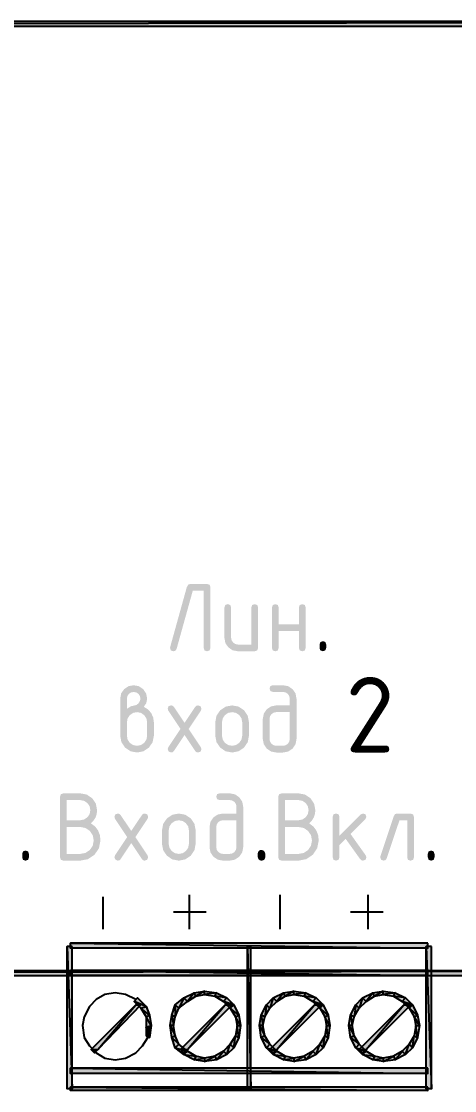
# Model space of a CAD drawing. Header units: millimetres. Extents: x 0 to 420, y 0 to 297.
# Drawn here: x 307.61 to 318.28, y 128.65 to 155.02 of the extents above; entities that cross this region are included whole.
import ezdxf

# ---------------------------------------------------------------- set-up
doc = ezdxf.new("R2010")
doc.units = ezdxf.units.MM
doc.layers.get('0').update_dxf_attribs({"linetype": 'CONTINUOUS'})
doc.styles.get("Standard").update_dxf_attribs({"font": 'STANDARD'})

msp = doc.modelspace()

# ---------------------------------------------------------------- hatches: boundary and pattern name
at = {"true_color": 0x000007}
h = msp.add_hatch(color=0, dxfattribs=at)
h.paths.add_polyline_path([(261.874, 155.024667), (262.001, 154.897667), (335.110667, 155.024667)], flags=0)
h.paths.add_polyline_path([(262.001, 154.897667), (335.110667, 155.024667), (334.983667, 154.897667)], flags=0)
h.paths.add_polyline_path([(335.110667, 155.024667), (334.983667, 154.897667), (335.110667, 131.487333)], flags=0)
h.paths.add_polyline_path([(334.983667, 154.897667), (335.110667, 131.487333), (334.983667, 131.614333)], flags=0)
h.paths.add_polyline_path([(335.110667, 131.487333), (334.983667, 131.614333), (261.874, 131.487333)], flags=0)
h.paths.add_polyline_path([(334.983667, 131.614333), (261.874, 131.487333), (262.001, 131.614333)], flags=0)
h.paths.add_polyline_path([(261.874, 131.487333), (262.001, 131.614333), (261.874, 155.024667)], flags=0)
h.paths.add_polyline_path([(262.001, 131.614333), (261.874, 155.024667), (262.001, 154.897667)], flags=0)
for points in [[(311.769124, 141.148042), (312.186394, 141.148042), (312.248681, 141.127371), (312.269627, 141.06536), (312.269627, 139.571566), (312.248681, 139.509072), (312.186394, 139.488333), (312.124382, 139.509072), (312.103711, 139.571566), (312.103711, 140.982126), (311.834718, 140.982126), (311.435639, 139.54621), (311.407802, 139.502802), (311.356815, 139.488333), (311.294321, 139.509072), (311.273581, 139.571566), (311.280196, 139.601332), (311.68589, 141.06536), (311.717792, 141.127371)], [(313.443666, 140.567061), (313.443666, 139.571566), (313.42272, 139.509072), (313.360433, 139.488333), (312.945367, 139.488333), (312.816452, 139.512311), (312.709447, 139.584244), (312.637514, 139.691249), (312.613536, 139.820164), (312.613536, 140.567061), (312.634275, 140.629348), (312.696769, 140.650295), (312.758781, 140.629348), (312.779452, 140.567061), (312.779452, 139.820164), (312.791578, 139.756981), (312.82851, 139.703307), (312.882184, 139.666375), (312.945367, 139.654249), (313.27775, 139.654249), (313.27775, 140.567061), (313.298421, 140.629348), (313.360433, 140.650295), (313.42272, 140.629348)], [(313.950614, 139.98608), (313.950614, 139.571566), (313.929943, 139.509072), (313.867931, 139.488333), (313.805437, 139.509072), (313.784698, 139.571566), (313.784698, 140.567061), (313.805437, 140.629348), (313.867931, 140.650295), (313.929943, 140.629348), (313.950614, 140.567061), (313.950614, 140.152547), (314.448912, 140.152547), (314.448912, 140.567061), (314.469583, 140.629348), (314.531594, 140.650295), (314.593882, 140.629348), (314.614828, 140.567061), (314.614828, 139.571566), (314.593882, 139.509072), (314.531594, 139.488333), (314.469583, 139.509072), (314.448912, 139.571566), (314.448912, 139.98608)], [(314.95586, 139.654249), (314.976599, 139.716536), (315.039093, 139.737482), (315.101105, 139.716536), (315.121775, 139.654249), (315.121775, 139.571566), (315.101105, 139.509072), (315.039093, 139.488333), (314.976599, 139.509072), (314.95586, 139.571566)], [(311.732463, 137.571647), (312.033426, 137.120202), (312.047207, 137.0739), (312.02626, 137.011406), (311.963973, 136.990666), (311.923941, 136.999761), (311.895071, 137.027046), (311.632142, 137.421716), (311.369212, 137.027046), (311.339929, 136.999761), (311.30031, 136.990666), (311.24133, 137.01492), (311.217076, 137.0739), (311.230857, 137.120202), (311.531269, 137.571647), (311.230857, 138.023092), (311.217076, 138.069394), (311.237816, 138.131682), (311.30031, 138.152628), (311.339929, 138.143533), (311.369212, 138.116248), (311.632142, 137.72268), (311.895071, 138.116248), (311.923941, 138.143533), (311.963973, 138.152628), (312.02626, 138.132095), (312.047207, 138.071048), (312.033426, 138.023092)], [(310.419589, 134.904647), (310.720552, 134.453202), (310.734333, 134.4069), (310.713387, 134.344406), (310.651099, 134.323666), (310.611067, 134.332761), (310.582197, 134.360046), (310.319268, 134.754716), (310.056338, 134.360046), (310.027055, 134.332761), (309.987436, 134.323666), (309.928456, 134.34792), (309.904203, 134.4069), (309.917983, 134.453202), (310.218395, 134.904647), (309.917983, 135.356092), (309.904203, 135.402394), (309.924942, 135.464682), (309.987436, 135.485628), (310.027055, 135.476533), (310.056338, 135.449248), (310.319268, 135.05568), (310.582197, 135.449248), (310.611067, 135.476533), (310.651099, 135.485628), (310.713387, 135.465095), (310.734333, 135.404048), (310.720552, 135.356092)], [(315.446453, 134.939925), (315.968453, 135.461926), (316.027434, 135.485628), (316.089721, 135.464682), (316.110667, 135.402394), (316.085311, 135.344517), (315.720958, 134.980164), (316.094131, 134.454304), (316.110667, 134.405246), (316.089721, 134.343992), (316.027434, 134.323666), (315.988022, 134.332417), (315.958532, 134.358944), (315.601344, 134.86055), (315.446453, 134.70621), (315.446453, 134.4069), (315.425782, 134.344406), (315.36377, 134.323666), (315.301276, 134.344406), (315.280537, 134.4069), (315.280537, 135.402394), (315.301276, 135.464682), (315.36377, 135.485628), (315.425782, 135.464682), (315.446453, 135.402394)], [(316.866764, 135.485628), (317.198595, 135.485628), (317.260883, 135.464682), (317.281829, 135.402394), (317.281829, 134.4069), (317.260883, 134.344406), (317.198595, 134.323666), (317.136584, 134.344406), (317.115913, 134.4069), (317.115913, 135.319712), (316.925744, 135.319712), (316.612654, 134.380441), (316.583715, 134.337791), (316.534932, 134.323666), (316.472438, 134.34475), (316.451699, 134.408002), (316.455557, 134.432807), (316.78353, 135.417828), (316.815432, 135.468678)], [(307.632194, 134.489582), (307.652933, 134.551869), (307.715428, 134.572815), (307.777439, 134.551869), (307.79811, 134.489582), (307.79811, 134.4069), (307.777439, 134.344406), (307.715428, 134.323666), (307.652933, 134.344406), (307.632194, 134.4069)], [(317.622861, 134.489582), (317.6436, 134.551869), (317.706094, 134.572815), (317.768106, 134.551869), (317.788776, 134.489582), (317.788776, 134.4069), (317.768106, 134.344406), (317.706094, 134.323666), (317.6436, 134.344406), (317.622861, 134.4069)], [(310.430333, 130.767667), (310.557333, 130.767667), (309.499, 129.667)], [(310.515, 130.81), (310.557333, 130.767667), (310.430333, 130.767667)], [(312.631667, 130.767667), (312.801, 130.767667), (311.700333, 129.667)], [(312.716333, 130.81), (312.801, 130.767667), (312.631667, 130.767667)], [(314.833, 130.767667), (315.002333, 130.767667), (313.901667, 129.667)], [(314.917667, 130.81), (315.002333, 130.767667), (314.833, 130.767667)], [(317.034333, 130.767667), (317.203667, 130.767667), (316.103, 129.667)], [(317.119, 130.81), (317.203667, 130.767667), (317.034333, 130.767667)]]:
    msp.add_hatch(color=0, dxfattribs=at).paths.add_polyline_path(points, flags=0)
h = msp.add_hatch(color=0, dxfattribs=at)
h.paths.add_polyline_path([(310.21183, 138.069394), (310.313185, 138.131682), (310.405858, 138.152628), (310.455192, 138.167097), (310.501218, 138.210506), (310.533464, 138.264318), (310.544213, 138.318544), (310.532224, 138.383105), (310.496257, 138.436504), (310.442583, 138.472471), (310.377746, 138.48446), (310.313667, 138.472195), (310.260337, 138.435953), (310.223888, 138.382209), (310.21183, 138.318544)], flags=0)
h.paths.add_polyline_path([(310.626895, 138.118453), (310.729422, 138.056441), (310.808797, 137.966317), (310.859164, 137.856901), (310.876045, 137.737563), (310.876045, 137.405731), (310.845521, 137.245328), (310.754226, 137.111382), (310.620212, 137.020845), (310.46098, 136.990666), (310.300576, 137.020914), (310.166631, 137.111933), (310.076094, 137.24581), (310.045915, 137.405731), (310.045915, 138.318544), (310.069961, 138.446977), (310.142377, 138.553913), (310.24952, 138.626122), (310.377746, 138.650375), (310.506662, 138.626053), (310.613666, 138.553361), (310.685875, 138.446288), (310.710129, 138.318544), (310.689183, 138.205682)], flags=0)
h.paths.add_polyline_path([(310.710129, 137.405731), (310.710129, 137.737563), (310.691939, 137.832923), (310.637369, 137.9134), (310.557029, 137.968246), (310.46098, 137.986712), (310.364655, 137.968246), (310.28404, 137.9134), (310.229745, 137.832923), (310.21183, 137.737563), (310.21183, 137.405731), (310.229745, 137.308993), (310.28404, 137.228791), (310.364655, 137.174496), (310.46098, 137.156582), (310.557029, 137.174772), (310.637369, 137.229342), (310.691939, 137.309889)], flags=0)
h = msp.add_hatch(color=0, dxfattribs=at)
h.paths.add_polyline_path([(314.38953, 138.318544), (314.38953, 137.322498), (314.365208, 137.193582), (314.292517, 137.086578), (314.18503, 137.014644), (314.057699, 136.990666), (313.891232, 136.990666), (313.762316, 137.014713), (313.655312, 137.087129), (313.583378, 137.194271), (313.5594, 137.322498), (313.5594, 137.820796), (313.583447, 137.949229), (313.655863, 138.056165), (313.763005, 138.128374), (313.891232, 138.152628), (314.223615, 138.152628), (314.223615, 138.318544), (314.211626, 138.383105), (314.175659, 138.436504), (314.122053, 138.472471), (314.057699, 138.48446), (313.80855, 138.48446), (313.746056, 138.505199), (313.725316, 138.567693), (313.746056, 138.629705), (313.80855, 138.650375), (314.057699, 138.650375), (314.186132, 138.626053), (314.293068, 138.553361), (314.365277, 138.446288)], flags=0)
h.paths.add_polyline_path([(314.223615, 137.322498), (314.223615, 137.986712), (313.891232, 137.986712), (313.827153, 137.974448), (313.773823, 137.938205), (313.737374, 137.884462), (313.725316, 137.820796), (313.725316, 137.322498), (313.737443, 137.259315), (313.774374, 137.20564), (313.828049, 137.168709), (313.891232, 137.156582), (314.057699, 137.156582), (314.121364, 137.16864), (314.175108, 137.205089), (314.21135, 137.258419)], flags=0)
h = msp.add_hatch(color=0, dxfattribs=at)
h.paths.add_polyline_path([(312.388238, 137.405731), (312.388238, 137.737563), (312.418486, 137.897071), (312.509506, 138.031361), (312.643382, 138.122173), (312.803303, 138.152628), (312.964189, 138.122518), (313.098204, 138.032463), (313.188258, 137.898449), (313.218369, 137.737563), (313.218369, 137.405731), (313.187845, 137.24581), (313.09655, 137.111933), (312.962536, 137.020914), (312.803303, 136.990666), (312.643382, 137.020914), (312.509506, 137.111933), (312.418486, 137.24581)], flags=0)
h.paths.add_polyline_path([(313.052453, 137.405731), (313.052453, 137.737563), (313.033987, 137.832923), (312.979141, 137.9134), (312.898664, 137.968246), (312.803303, 137.986712), (312.707461, 137.968246), (312.626915, 137.9134), (312.572344, 137.832923), (312.554154, 137.737563), (312.554154, 137.405731), (312.572069, 137.308993), (312.626363, 137.228791), (312.706979, 137.174496), (312.803303, 137.156582), (312.898664, 137.174772), (312.979141, 137.229342), (313.033987, 137.309889)], flags=0)
h = msp.add_hatch(color=0, dxfattribs=at)
h.paths.add_polyline_path([(309.323823, 135.245298), (309.427279, 135.166044), (309.501176, 135.068909), (309.545514, 134.953998), (309.560294, 134.821414), (309.523638, 134.630004), (309.414222, 134.469187), (309.253474, 134.360046), (309.062547, 134.323666), (308.647481, 134.323666), (308.584987, 134.344406), (308.564248, 134.4069), (308.564248, 135.900693), (308.584987, 135.962705), (308.647481, 135.983375), (309.062547, 135.983375), (309.223364, 135.953265), (309.356895, 135.86321), (309.44695, 135.72961), (309.47706, 135.56831), (309.467457, 135.473656), (309.438682, 135.388201), (309.390787, 135.312047)], flags=0)
h.paths.add_polyline_path([(308.730164, 135.81746), (308.730164, 135.319712), (309.062547, 135.319712), (309.157907, 135.337902), (309.238384, 135.392473), (309.292954, 135.472743), (309.311145, 135.56831), (309.292954, 135.664153), (309.238384, 135.744699), (309.157907, 135.799269), (309.062547, 135.81746)], flags=0)
h.paths.add_polyline_path([(308.730164, 135.153796), (308.730164, 134.489582), (309.062547, 134.489582), (309.19098, 134.51356), (309.297915, 134.585493), (309.370125, 134.692498), (309.394378, 134.821414), (309.370125, 134.950329), (309.297915, 135.057334), (309.19098, 135.129543), (309.062547, 135.153796)], flags=0)
h = msp.add_hatch(color=0, dxfattribs=at)
h.paths.add_polyline_path([(313.076657, 135.651544), (313.076657, 134.655498), (313.052334, 134.526582), (312.979643, 134.419578), (312.872156, 134.347644), (312.744825, 134.323666), (312.578358, 134.323666), (312.449442, 134.347713), (312.342438, 134.420129), (312.270504, 134.527271), (312.246526, 134.655498), (312.246526, 135.153796), (312.270573, 135.282229), (312.342989, 135.389165), (312.450131, 135.461374), (312.578358, 135.485628), (312.910741, 135.485628), (312.910741, 135.651544), (312.898752, 135.716105), (312.862785, 135.769504), (312.809179, 135.805471), (312.744825, 135.81746), (312.495676, 135.81746), (312.433182, 135.838199), (312.412442, 135.900693), (312.433182, 135.962705), (312.495676, 135.983375), (312.744825, 135.983375), (312.873258, 135.959053), (312.980194, 135.886361), (313.052403, 135.779288)], flags=0)
h.paths.add_polyline_path([(312.910741, 134.655498), (312.910741, 135.319712), (312.578358, 135.319712), (312.514279, 135.307448), (312.460949, 135.271205), (312.4245, 135.217462), (312.412442, 135.153796), (312.412442, 134.655498), (312.424569, 134.592315), (312.4615, 134.53864), (312.515175, 134.501709), (312.578358, 134.489582), (312.744825, 134.489582), (312.80849, 134.50164), (312.862234, 134.538089), (312.898476, 134.591419)], flags=0)
h = msp.add_hatch(color=0, dxfattribs=at)
h.paths.add_polyline_path([(314.700157, 135.245298), (314.803613, 135.166044), (314.87751, 135.068909), (314.921849, 134.953998), (314.936628, 134.821414), (314.899972, 134.630004), (314.790556, 134.469187), (314.629808, 134.360046), (314.438881, 134.323666), (314.023816, 134.323666), (313.961322, 134.344406), (313.940582, 134.4069), (313.940582, 135.900693), (313.961322, 135.962705), (314.023816, 135.983375), (314.438881, 135.983375), (314.599698, 135.953265), (314.73323, 135.86321), (314.823285, 135.72961), (314.853395, 135.56831), (314.843791, 135.473656), (314.815016, 135.388201), (314.767121, 135.312047)], flags=0)
h.paths.add_polyline_path([(314.106498, 135.81746), (314.106498, 135.319712), (314.438881, 135.319712), (314.534241, 135.337902), (314.614718, 135.392473), (314.669289, 135.472743), (314.687479, 135.56831), (314.669289, 135.664153), (314.614718, 135.744699), (314.534241, 135.799269), (314.438881, 135.81746)], flags=0)
h.paths.add_polyline_path([(314.106498, 135.153796), (314.106498, 134.489582), (314.438881, 134.489582), (314.567314, 134.51356), (314.67425, 134.585493), (314.746459, 134.692498), (314.770712, 134.821414), (314.746459, 134.950329), (314.67425, 135.057334), (314.567314, 135.129543), (314.438881, 135.153796)], flags=0)
h = msp.add_hatch(color=0, dxfattribs=at)
h.paths.add_polyline_path([(311.075364, 134.738731), (311.075364, 135.070563), (311.105612, 135.230071), (311.196632, 135.364361), (311.330508, 135.455173), (311.49043, 135.485628), (311.651316, 135.455518), (311.78533, 135.365463), (311.875385, 135.231449), (311.905495, 135.070563), (311.905495, 134.738731), (311.874971, 134.57881), (311.783676, 134.444933), (311.649662, 134.353914), (311.49043, 134.323666), (311.330508, 134.353914), (311.196632, 134.444933), (311.105612, 134.57881)], flags=0)
h.paths.add_polyline_path([(311.739579, 134.738731), (311.739579, 135.070563), (311.721113, 135.165923), (311.666267, 135.246401), (311.58579, 135.301246), (311.49043, 135.319712), (311.394587, 135.301246), (311.314041, 135.246401), (311.25947, 135.165923), (311.24128, 135.070563), (311.24128, 134.738731), (311.259195, 134.641993), (311.313489, 134.561791), (311.394105, 134.507496), (311.49043, 134.489582), (311.58579, 134.507772), (311.666267, 134.562342), (311.721113, 134.642889)], flags=0)
h = msp.add_hatch(color=0, dxfattribs=at)
h.paths.add_polyline_path([(308.864, 132.207), (308.737, 132.207), (308.864, 128.693333)], flags=0)
h.paths.add_polyline_path([(308.737, 132.207), (308.864, 128.693333), (308.737, 128.693333)], flags=0)
h = msp.add_hatch(color=0, dxfattribs=at)
h.paths.add_polyline_path([(317.627, 132.291667), (308.821667, 132.291667), (317.627, 132.164667)], flags=0)
h.paths.add_polyline_path([(308.821667, 132.291667), (317.627, 132.164667), (308.821667, 132.164667)], flags=0)
h = msp.add_hatch(color=0, dxfattribs=at)
h.paths.add_polyline_path([(313.266667, 132.207), (313.182, 132.207), (313.266667, 128.693333)], flags=0)
h.paths.add_polyline_path([(313.182, 132.207), (313.266667, 128.693333), (313.182, 128.693333)], flags=0)
h = msp.add_hatch(color=0, dxfattribs=at)
h.paths.add_polyline_path([(317.711667, 132.207), (317.584667, 132.207), (317.711667, 128.693333)], flags=0)
h.paths.add_polyline_path([(317.584667, 132.207), (317.711667, 128.693333), (317.584667, 128.693333)], flags=0)
h = msp.add_hatch(color=0, dxfattribs=at)
h.paths.add_polyline_path([(317.627, 131.614333), (308.821667, 131.614333), (317.627, 131.487333)], flags=0)
h.paths.add_polyline_path([(308.821667, 131.614333), (317.627, 131.487333), (308.821667, 131.487333)], flags=0)
h = msp.add_hatch(color=0, dxfattribs=at)
h.paths.add_polyline_path([(312.885667, 130.005667), (312.970333, 129.963333), (312.928, 130.259667)], flags=0)
h.paths.add_polyline_path([(312.970333, 129.963333), (312.928, 130.259667), (313.012667, 130.259667)], flags=0)
h.paths.add_polyline_path([(312.928, 130.259667), (313.012667, 130.259667), (312.885667, 130.471333)], flags=0)
h.paths.add_polyline_path([(313.012667, 130.259667), (312.885667, 130.471333), (312.970333, 130.513667)], flags=0)
h.paths.add_polyline_path([(312.885667, 130.471333), (312.970333, 130.513667), (312.758667, 130.683)], flags=0)
h.paths.add_polyline_path([(312.970333, 130.513667), (312.758667, 130.683), (312.843333, 130.767667)], flags=0)
h.paths.add_polyline_path([(312.758667, 130.683), (312.843333, 130.767667), (312.589333, 130.852333)], flags=0)
h.paths.add_polyline_path([(312.843333, 130.767667), (312.589333, 130.852333), (312.674, 130.937)], flags=0)
h.paths.add_polyline_path([(312.589333, 130.852333), (312.674, 130.937), (312.377667, 130.979333)], flags=0)
h.paths.add_polyline_path([(312.674, 130.937), (312.377667, 130.979333), (312.42, 131.064)], flags=0)
h.paths.add_polyline_path([(312.377667, 130.979333), (312.42, 131.064), (312.123667, 131.021667)], flags=0)
h.paths.add_polyline_path([(312.42, 131.064), (312.123667, 131.021667), (312.123667, 131.106333)], flags=0)
h.paths.add_polyline_path([(312.123667, 131.021667), (312.123667, 131.106333), (311.912, 130.979333)], flags=0)
h.paths.add_polyline_path([(312.123667, 131.106333), (311.912, 130.979333), (311.869667, 131.064)], flags=0)
h.paths.add_polyline_path([(311.912, 130.979333), (311.869667, 131.064), (311.700333, 130.852333)], flags=0)
h.paths.add_polyline_path([(311.869667, 131.064), (311.700333, 130.852333), (311.615667, 130.937)], flags=0)
h.paths.add_polyline_path([(311.700333, 130.852333), (311.615667, 130.937), (311.488667, 130.683)], flags=0)
h.paths.add_polyline_path([(311.615667, 130.937), (311.488667, 130.683), (311.404, 130.767667)], flags=0)
h.paths.add_polyline_path([(311.488667, 130.683), (311.404, 130.767667), (311.404, 130.471333)], flags=0)
h.paths.add_polyline_path([(311.404, 130.767667), (311.404, 130.471333), (311.319333, 130.513667)], flags=0)
h.paths.add_polyline_path([(311.404, 130.471333), (311.319333, 130.513667), (311.361667, 130.259667)], flags=0)
h.paths.add_polyline_path([(311.319333, 130.513667), (311.361667, 130.259667), (311.277, 130.259667)], flags=0)
h.paths.add_polyline_path([(311.361667, 130.259667), (311.277, 130.259667), (311.404, 130.005667)], flags=0)
h.paths.add_polyline_path([(311.277, 130.259667), (311.404, 130.005667), (311.319333, 129.963333)], flags=0)
h.paths.add_polyline_path([(311.404, 130.005667), (311.319333, 129.963333), (311.488667, 129.794)], flags=0)
h.paths.add_polyline_path([(311.319333, 129.963333), (311.488667, 129.794), (311.404, 129.709333)], flags=0)
h.paths.add_polyline_path([(311.488667, 129.794), (311.404, 129.709333), (311.700333, 129.624667)], flags=0)
h.paths.add_polyline_path([(311.404, 129.709333), (311.700333, 129.624667), (311.615667, 129.54)], flags=0)
h.paths.add_polyline_path([(311.700333, 129.624667), (311.615667, 129.54), (311.912, 129.497667)], flags=0)
h.paths.add_polyline_path([(311.615667, 129.54), (311.912, 129.497667), (311.869667, 129.413)], flags=0)
h.paths.add_polyline_path([(311.912, 129.497667), (311.869667, 129.413), (312.123667, 129.455333)], flags=0)
h.paths.add_polyline_path([(311.869667, 129.413), (312.123667, 129.455333), (312.123667, 129.370667)], flags=0)
h.paths.add_polyline_path([(312.123667, 129.455333), (312.123667, 129.370667), (312.377667, 129.497667)], flags=0)
h.paths.add_polyline_path([(312.123667, 129.370667), (312.377667, 129.497667), (312.42, 129.413)], flags=0)
h.paths.add_polyline_path([(312.377667, 129.497667), (312.42, 129.413), (312.589333, 129.624667)], flags=0)
h.paths.add_polyline_path([(312.42, 129.413), (312.589333, 129.624667), (312.674, 129.54)], flags=0)
h.paths.add_polyline_path([(312.589333, 129.624667), (312.674, 129.54), (312.758667, 129.794)], flags=0)
h.paths.add_polyline_path([(312.674, 129.54), (312.758667, 129.794), (312.843333, 129.709333)], flags=0)
h.paths.add_polyline_path([(312.758667, 129.794), (312.843333, 129.709333), (312.885667, 130.005667)], flags=0)
h.paths.add_polyline_path([(312.843333, 129.709333), (312.885667, 130.005667), (312.970333, 129.963333)], flags=0)
h = msp.add_hatch(color=0, dxfattribs=at)
h.paths.add_polyline_path([(315.087, 130.005667), (315.171667, 129.963333), (315.129333, 130.259667)], flags=0)
h.paths.add_polyline_path([(315.171667, 129.963333), (315.129333, 130.259667), (315.214, 130.259667)], flags=0)
h.paths.add_polyline_path([(315.129333, 130.259667), (315.214, 130.259667), (315.087, 130.471333)], flags=0)
h.paths.add_polyline_path([(315.214, 130.259667), (315.087, 130.471333), (315.171667, 130.513667)], flags=0)
h.paths.add_polyline_path([(315.087, 130.471333), (315.171667, 130.513667), (314.96, 130.683)], flags=0)
h.paths.add_polyline_path([(315.171667, 130.513667), (314.96, 130.683), (315.044667, 130.767667)], flags=0)
h.paths.add_polyline_path([(314.96, 130.683), (315.044667, 130.767667), (314.790667, 130.852333)], flags=0)
h.paths.add_polyline_path([(315.044667, 130.767667), (314.790667, 130.852333), (314.875333, 130.937)], flags=0)
h.paths.add_polyline_path([(314.790667, 130.852333), (314.875333, 130.937), (314.579, 130.979333)], flags=0)
h.paths.add_polyline_path([(314.875333, 130.937), (314.579, 130.979333), (314.621333, 131.064)], flags=0)
h.paths.add_polyline_path([(314.579, 130.979333), (314.621333, 131.064), (314.325, 131.021667)], flags=0)
h.paths.add_polyline_path([(314.621333, 131.064), (314.325, 131.021667), (314.325, 131.106333)], flags=0)
h.paths.add_polyline_path([(314.325, 131.021667), (314.325, 131.106333), (314.113333, 130.979333)], flags=0)
h.paths.add_polyline_path([(314.325, 131.106333), (314.113333, 130.979333), (314.071, 131.064)], flags=0)
h.paths.add_polyline_path([(314.113333, 130.979333), (314.071, 131.064), (313.901667, 130.852333)], flags=0)
h.paths.add_polyline_path([(314.071, 131.064), (313.901667, 130.852333), (313.817, 130.937)], flags=0)
h.paths.add_polyline_path([(313.901667, 130.852333), (313.817, 130.937), (313.732333, 130.683)], flags=0)
h.paths.add_polyline_path([(313.817, 130.937), (313.732333, 130.683), (313.647667, 130.767667)], flags=0)
h.paths.add_polyline_path([(313.732333, 130.683), (313.647667, 130.767667), (313.605333, 130.471333)], flags=0)
h.paths.add_polyline_path([(313.647667, 130.767667), (313.605333, 130.471333), (313.520667, 130.513667)], flags=0)
h.paths.add_polyline_path([(313.605333, 130.471333), (313.520667, 130.513667), (313.563, 130.259667)], flags=0)
h.paths.add_polyline_path([(313.520667, 130.513667), (313.563, 130.259667), (313.478333, 130.259667)], flags=0)
h.paths.add_polyline_path([(313.563, 130.259667), (313.478333, 130.259667), (313.605333, 130.005667)], flags=0)
h.paths.add_polyline_path([(313.478333, 130.259667), (313.605333, 130.005667), (313.520667, 129.963333)], flags=0)
h.paths.add_polyline_path([(313.605333, 130.005667), (313.520667, 129.963333), (313.732333, 129.794)], flags=0)
h.paths.add_polyline_path([(313.520667, 129.963333), (313.732333, 129.794), (313.647667, 129.709333)], flags=0)
h.paths.add_polyline_path([(313.732333, 129.794), (313.647667, 129.709333), (313.901667, 129.624667)], flags=0)
h.paths.add_polyline_path([(313.647667, 129.709333), (313.901667, 129.624667), (313.817, 129.54)], flags=0)
h.paths.add_polyline_path([(313.901667, 129.624667), (313.817, 129.54), (314.113333, 129.497667)], flags=0)
h.paths.add_polyline_path([(313.817, 129.54), (314.113333, 129.497667), (314.071, 129.413)], flags=0)
h.paths.add_polyline_path([(314.113333, 129.497667), (314.071, 129.413), (314.325, 129.455333)], flags=0)
h.paths.add_polyline_path([(314.071, 129.413), (314.325, 129.455333), (314.325, 129.370667)], flags=0)
h.paths.add_polyline_path([(314.325, 129.455333), (314.325, 129.370667), (314.579, 129.497667)], flags=0)
h.paths.add_polyline_path([(314.325, 129.370667), (314.579, 129.497667), (314.621333, 129.413)], flags=0)
h.paths.add_polyline_path([(314.579, 129.497667), (314.621333, 129.413), (314.790667, 129.624667)], flags=0)
h.paths.add_polyline_path([(314.621333, 129.413), (314.790667, 129.624667), (314.875333, 129.54)], flags=0)
h.paths.add_polyline_path([(314.790667, 129.624667), (314.875333, 129.54), (314.96, 129.794)], flags=0)
h.paths.add_polyline_path([(314.875333, 129.54), (314.96, 129.794), (315.044667, 129.709333)], flags=0)
h.paths.add_polyline_path([(314.96, 129.794), (315.044667, 129.709333), (315.087, 130.005667)], flags=0)
h.paths.add_polyline_path([(315.044667, 129.709333), (315.087, 130.005667), (315.171667, 129.963333)], flags=0)
h = msp.add_hatch(color=0, dxfattribs=at)
h.paths.add_polyline_path([(317.288333, 130.005667), (317.373, 129.963333), (317.330667, 130.259667)], flags=0)
h.paths.add_polyline_path([(317.373, 129.963333), (317.330667, 130.259667), (317.415333, 130.259667)], flags=0)
h.paths.add_polyline_path([(317.330667, 130.259667), (317.415333, 130.259667), (317.288333, 130.471333)], flags=0)
h.paths.add_polyline_path([(317.415333, 130.259667), (317.288333, 130.471333), (317.373, 130.513667)], flags=0)
h.paths.add_polyline_path([(317.288333, 130.471333), (317.373, 130.513667), (317.161333, 130.683)], flags=0)
h.paths.add_polyline_path([(317.373, 130.513667), (317.161333, 130.683), (317.246, 130.767667)], flags=0)
h.paths.add_polyline_path([(317.161333, 130.683), (317.246, 130.767667), (316.992, 130.852333)], flags=0)
h.paths.add_polyline_path([(317.246, 130.767667), (316.992, 130.852333), (317.076667, 130.937)], flags=0)
h.paths.add_polyline_path([(316.992, 130.852333), (317.076667, 130.937), (316.780333, 130.979333)], flags=0)
h.paths.add_polyline_path([(317.076667, 130.937), (316.780333, 130.979333), (316.822667, 131.064)], flags=0)
h.paths.add_polyline_path([(316.780333, 130.979333), (316.822667, 131.064), (316.526333, 131.021667)], flags=0)
h.paths.add_polyline_path([(316.822667, 131.064), (316.526333, 131.021667), (316.526333, 131.106333)], flags=0)
h.paths.add_polyline_path([(316.526333, 131.021667), (316.526333, 131.106333), (316.314667, 130.979333)], flags=0)
h.paths.add_polyline_path([(316.526333, 131.106333), (316.314667, 130.979333), (316.272333, 131.064)], flags=0)
h.paths.add_polyline_path([(316.314667, 130.979333), (316.272333, 131.064), (316.103, 130.852333)], flags=0)
h.paths.add_polyline_path([(316.272333, 131.064), (316.103, 130.852333), (316.018333, 130.937)], flags=0)
h.paths.add_polyline_path([(316.103, 130.852333), (316.018333, 130.937), (315.933667, 130.683)], flags=0)
h.paths.add_polyline_path([(316.018333, 130.937), (315.933667, 130.683), (315.849, 130.767667)], flags=0)
h.paths.add_polyline_path([(315.933667, 130.683), (315.849, 130.767667), (315.806667, 130.471333)], flags=0)
h.paths.add_polyline_path([(315.849, 130.767667), (315.806667, 130.471333), (315.722, 130.513667)], flags=0)
h.paths.add_polyline_path([(315.806667, 130.471333), (315.722, 130.513667), (315.764333, 130.259667)], flags=0)
h.paths.add_polyline_path([(315.722, 130.513667), (315.764333, 130.259667), (315.679667, 130.259667)], flags=0)
h.paths.add_polyline_path([(315.764333, 130.259667), (315.679667, 130.259667), (315.806667, 130.005667)], flags=0)
h.paths.add_polyline_path([(315.679667, 130.259667), (315.806667, 130.005667), (315.722, 129.963333)], flags=0)
h.paths.add_polyline_path([(315.806667, 130.005667), (315.722, 129.963333), (315.933667, 129.794)], flags=0)
h.paths.add_polyline_path([(315.722, 129.963333), (315.933667, 129.794), (315.849, 129.709333)], flags=0)
h.paths.add_polyline_path([(315.933667, 129.794), (315.849, 129.709333), (316.103, 129.624667)], flags=0)
h.paths.add_polyline_path([(315.849, 129.709333), (316.103, 129.624667), (316.018333, 129.54)], flags=0)
h.paths.add_polyline_path([(316.103, 129.624667), (316.018333, 129.54), (316.314667, 129.497667)], flags=0)
h.paths.add_polyline_path([(316.018333, 129.54), (316.314667, 129.497667), (316.272333, 129.413)], flags=0)
h.paths.add_polyline_path([(316.314667, 129.497667), (316.272333, 129.413), (316.526333, 129.455333)], flags=0)
h.paths.add_polyline_path([(316.272333, 129.413), (316.526333, 129.455333), (316.526333, 129.370667)], flags=0)
h.paths.add_polyline_path([(316.526333, 129.455333), (316.526333, 129.370667), (316.780333, 129.497667)], flags=0)
h.paths.add_polyline_path([(316.526333, 129.370667), (316.780333, 129.497667), (316.822667, 129.413)], flags=0)
h.paths.add_polyline_path([(316.780333, 129.497667), (316.822667, 129.413), (316.992, 129.624667)], flags=0)
h.paths.add_polyline_path([(316.822667, 129.413), (316.992, 129.624667), (317.076667, 129.54)], flags=0)
h.paths.add_polyline_path([(316.992, 129.624667), (317.076667, 129.54), (317.161333, 129.794)], flags=0)
h.paths.add_polyline_path([(317.076667, 129.54), (317.161333, 129.794), (317.246, 129.709333)], flags=0)
h.paths.add_polyline_path([(317.161333, 129.794), (317.246, 129.709333), (317.288333, 130.005667)], flags=0)
h.paths.add_polyline_path([(317.246, 129.709333), (317.288333, 130.005667), (317.373, 129.963333)], flags=0)
h = msp.add_hatch(color=0, dxfattribs=at)
h.paths.add_polyline_path([(310.684333, 130.217333), (310.811333, 130.259667), (310.684333, 130.471333)], flags=0)
h.paths.add_polyline_path([(310.811333, 130.259667), (310.684333, 130.471333), (310.769, 130.513667)], flags=0)
h.paths.add_polyline_path([(310.684333, 130.471333), (310.769, 130.513667), (310.557333, 130.683)], flags=0)
h.paths.add_polyline_path([(310.769, 130.513667), (310.557333, 130.683), (310.684333, 130.725333)], flags=0)
h.paths.add_polyline_path([(310.557333, 130.683), (310.684333, 130.725333), (310.388, 130.852333)], flags=0)
h.paths.add_polyline_path([(310.684333, 130.725333), (310.388, 130.852333), (310.472667, 130.937)], flags=0)
h = msp.add_hatch(color=0, dxfattribs=at)
h.paths.add_polyline_path([(310.430333, 130.767667), (309.329667, 129.667), (309.499, 129.667)], flags=0)
h.paths.add_polyline_path([(309.329667, 129.667), (309.499, 129.667), (309.414333, 129.582333)], flags=0)
h = msp.add_hatch(color=0, dxfattribs=at)
h.paths.add_polyline_path([(312.631667, 130.767667), (311.531, 129.667), (311.700333, 129.667)], flags=0)
h.paths.add_polyline_path([(311.531, 129.667), (311.700333, 129.667), (311.615667, 129.582333)], flags=0)
h = msp.add_hatch(color=0, dxfattribs=at)
h.paths.add_polyline_path([(314.833, 130.767667), (313.732333, 129.667), (313.901667, 129.667)], flags=0)
h.paths.add_polyline_path([(313.732333, 129.667), (313.901667, 129.667), (313.817, 129.582333)], flags=0)
h = msp.add_hatch(color=0, dxfattribs=at)
h.paths.add_polyline_path([(317.034333, 130.767667), (315.933667, 129.667), (316.103, 129.667)], flags=0)
h.paths.add_polyline_path([(315.933667, 129.667), (316.103, 129.667), (316.018333, 129.582333)], flags=0)
h = msp.add_hatch(color=0, dxfattribs=at)
h.paths.add_polyline_path([(310.684333, 130.005667), (310.769, 129.963333), (310.684333, 130.217333)], flags=0)
h.paths.add_polyline_path([(310.769, 129.963333), (310.684333, 130.217333), (310.811333, 130.259667)], flags=0)
h = msp.add_hatch(color=0, dxfattribs=at)
h.paths.add_polyline_path([(317.627, 129.201333), (308.821667, 129.201333), (317.627, 129.074333)], flags=0)
h.paths.add_polyline_path([(308.821667, 129.201333), (317.627, 129.074333), (308.821667, 129.074333)], flags=0)
h = msp.add_hatch(color=0, dxfattribs=at)
h.paths.add_polyline_path([(317.627, 128.735667), (308.821667, 128.735667), (317.627, 128.651)], flags=0)
h.paths.add_polyline_path([(308.821667, 128.735667), (317.627, 128.651), (308.821667, 128.651)], flags=0)

# ---------------------------------------------------------------- linework, layer by layer
at = {"color": 0, "true_color": 0x000007}
for points in [[(261.874, 155.024667), (262.001, 154.897667), (335.110667, 155.024667)], [(262.001, 154.897667), (335.110667, 155.024667), (334.983667, 154.897667)], [(308.864, 132.207), (308.737, 132.207), (308.864, 128.693333)], [(308.737, 132.207), (308.864, 128.693333), (308.737, 128.693333)], [(317.627, 132.291667), (308.821667, 132.291667), (317.627, 132.164667)], [(308.821667, 132.291667), (317.627, 132.164667), (308.821667, 132.164667)], [(313.266667, 132.207), (313.182, 132.207), (313.266667, 128.693333)], [(313.182, 132.207), (313.266667, 128.693333), (313.182, 128.693333)], [(317.711667, 132.207), (317.584667, 132.207), (317.711667, 128.693333)], [(317.584667, 132.207), (317.711667, 128.693333), (317.584667, 128.693333)], [(335.110667, 131.487333), (334.983667, 131.614333), (261.874, 131.487333)], [(334.983667, 131.614333), (261.874, 131.487333), (262.001, 131.614333)], [(317.627, 131.614333), (308.821667, 131.614333), (317.627, 131.487333)], [(308.821667, 131.614333), (317.627, 131.487333), (308.821667, 131.487333)], [(312.123667, 131.106333), (311.912, 130.979333), (311.869667, 131.064)], [(312.123667, 131.021667), (312.123667, 131.106333), (311.912, 130.979333)], [(312.42, 131.064), (312.123667, 131.021667), (312.123667, 131.106333)], [(314.325, 131.106333), (314.113333, 130.979333), (314.071, 131.064)], [(314.325, 131.021667), (314.325, 131.106333), (314.113333, 130.979333)], [(314.621333, 131.064), (314.325, 131.021667), (314.325, 131.106333)], [(316.526333, 131.106333), (316.314667, 130.979333), (316.272333, 131.064)], [(316.526333, 131.021667), (316.526333, 131.106333), (316.314667, 130.979333)], [(316.822667, 131.064), (316.526333, 131.021667), (316.526333, 131.106333)], [(310.684333, 130.725333), (310.388, 130.852333), (310.472667, 130.937)], [(310.557333, 130.683), (310.684333, 130.725333), (310.388, 130.852333)], [(311.615667, 130.937), (311.488667, 130.683), (311.404, 130.767667)], [(311.700333, 130.852333), (311.615667, 130.937), (311.488667, 130.683)], [(311.869667, 131.064), (311.700333, 130.852333), (311.615667, 130.937)], [(311.912, 130.979333), (311.869667, 131.064), (311.700333, 130.852333)], [(312.377667, 130.979333), (312.42, 131.064), (312.123667, 131.021667)], [(312.674, 130.937), (312.377667, 130.979333), (312.42, 131.064)], [(312.589333, 130.852333), (312.674, 130.937), (312.377667, 130.979333)], [(312.843333, 130.767667), (312.589333, 130.852333), (312.674, 130.937)], [(312.758667, 130.683), (312.843333, 130.767667), (312.589333, 130.852333)], [(313.817, 130.937), (313.732333, 130.683), (313.647667, 130.767667)], [(313.901667, 130.852333), (313.817, 130.937), (313.732333, 130.683)], [(314.071, 131.064), (313.901667, 130.852333), (313.817, 130.937)], [(314.113333, 130.979333), (314.071, 131.064), (313.901667, 130.852333)], [(314.579, 130.979333), (314.621333, 131.064), (314.325, 131.021667)], [(314.875333, 130.937), (314.579, 130.979333), (314.621333, 131.064)], [(314.790667, 130.852333), (314.875333, 130.937), (314.579, 130.979333)], [(315.044667, 130.767667), (314.790667, 130.852333), (314.875333, 130.937)], [(314.96, 130.683), (315.044667, 130.767667), (314.790667, 130.852333)], [(316.018333, 130.937), (315.933667, 130.683), (315.849, 130.767667)], [(316.103, 130.852333), (316.018333, 130.937), (315.933667, 130.683)], [(316.272333, 131.064), (316.103, 130.852333), (316.018333, 130.937)], [(316.314667, 130.979333), (316.272333, 131.064), (316.103, 130.852333)], [(316.780333, 130.979333), (316.822667, 131.064), (316.526333, 131.021667)], [(317.076667, 130.937), (316.780333, 130.979333), (316.822667, 131.064)], [(316.992, 130.852333), (317.076667, 130.937), (316.780333, 130.979333)], [(317.246, 130.767667), (316.992, 130.852333), (317.076667, 130.937)], [(317.161333, 130.683), (317.246, 130.767667), (316.992, 130.852333)], [(310.430333, 130.767667), (309.329667, 129.667), (309.499, 129.667)], [(310.430333, 130.767667), (310.557333, 130.767667), (309.499, 129.667)], [(310.515, 130.81), (310.557333, 130.767667), (310.430333, 130.767667)], [(310.769, 130.513667), (310.557333, 130.683), (310.684333, 130.725333)], [(310.684333, 130.471333), (310.769, 130.513667), (310.557333, 130.683)], [(311.404, 130.767667), (311.404, 130.471333), (311.319333, 130.513667)], [(311.488667, 130.683), (311.404, 130.767667), (311.404, 130.471333)], [(312.631667, 130.767667), (311.531, 129.667), (311.700333, 129.667)], [(312.631667, 130.767667), (312.801, 130.767667), (311.700333, 129.667)], [(312.716333, 130.81), (312.801, 130.767667), (312.631667, 130.767667)], [(312.970333, 130.513667), (312.758667, 130.683), (312.843333, 130.767667)], [(312.885667, 130.471333), (312.970333, 130.513667), (312.758667, 130.683)], [(313.647667, 130.767667), (313.605333, 130.471333), (313.520667, 130.513667)], [(313.732333, 130.683), (313.647667, 130.767667), (313.605333, 130.471333)], [(314.833, 130.767667), (313.732333, 129.667), (313.901667, 129.667)], [(314.833, 130.767667), (315.002333, 130.767667), (313.901667, 129.667)], [(314.917667, 130.81), (315.002333, 130.767667), (314.833, 130.767667)], [(315.171667, 130.513667), (314.96, 130.683), (315.044667, 130.767667)], [(315.087, 130.471333), (315.171667, 130.513667), (314.96, 130.683)], [(315.849, 130.767667), (315.806667, 130.471333), (315.722, 130.513667)], [(315.933667, 130.683), (315.849, 130.767667), (315.806667, 130.471333)], [(317.034333, 130.767667), (315.933667, 129.667), (316.103, 129.667)], [(317.034333, 130.767667), (317.203667, 130.767667), (316.103, 129.667)], [(317.119, 130.81), (317.203667, 130.767667), (317.034333, 130.767667)], [(317.373, 130.513667), (317.161333, 130.683), (317.246, 130.767667)], [(317.288333, 130.471333), (317.373, 130.513667), (317.161333, 130.683)], [(310.811333, 130.259667), (310.684333, 130.471333), (310.769, 130.513667)], [(310.684333, 130.217333), (310.811333, 130.259667), (310.684333, 130.471333)], [(311.319333, 130.513667), (311.361667, 130.259667), (311.277, 130.259667)], [(311.404, 130.471333), (311.319333, 130.513667), (311.361667, 130.259667)], [(313.012667, 130.259667), (312.885667, 130.471333), (312.970333, 130.513667)], [(312.928, 130.259667), (313.012667, 130.259667), (312.885667, 130.471333)], [(313.520667, 130.513667), (313.563, 130.259667), (313.478333, 130.259667)], [(313.605333, 130.471333), (313.520667, 130.513667), (313.563, 130.259667)], [(315.214, 130.259667), (315.087, 130.471333), (315.171667, 130.513667)], [(315.129333, 130.259667), (315.214, 130.259667), (315.087, 130.471333)], [(315.722, 130.513667), (315.764333, 130.259667), (315.679667, 130.259667)], [(315.806667, 130.471333), (315.722, 130.513667), (315.764333, 130.259667)], [(317.415333, 130.259667), (317.288333, 130.471333), (317.373, 130.513667)], [(317.330667, 130.259667), (317.415333, 130.259667), (317.288333, 130.471333)], [(310.769, 129.963333), (310.684333, 130.217333), (310.811333, 130.259667)], [(310.684333, 130.005667), (310.769, 129.963333), (310.684333, 130.217333)], [(311.361667, 130.259667), (311.277, 130.259667), (311.404, 130.005667)], [(311.277, 130.259667), (311.404, 130.005667), (311.319333, 129.963333)], [(312.885667, 130.005667), (312.970333, 129.963333), (312.928, 130.259667)], [(312.970333, 129.963333), (312.928, 130.259667), (313.012667, 130.259667)], [(313.563, 130.259667), (313.478333, 130.259667), (313.605333, 130.005667)], [(313.478333, 130.259667), (313.605333, 130.005667), (313.520667, 129.963333)], [(315.087, 130.005667), (315.171667, 129.963333), (315.129333, 130.259667)], [(315.171667, 129.963333), (315.129333, 130.259667), (315.214, 130.259667)], [(315.764333, 130.259667), (315.679667, 130.259667), (315.806667, 130.005667)], [(315.679667, 130.259667), (315.806667, 130.005667), (315.722, 129.963333)], [(317.288333, 130.005667), (317.373, 129.963333), (317.330667, 130.259667)], [(317.373, 129.963333), (317.330667, 130.259667), (317.415333, 130.259667)], [(311.404, 130.005667), (311.319333, 129.963333), (311.488667, 129.794)], [(311.319333, 129.963333), (311.488667, 129.794), (311.404, 129.709333)], [(311.488667, 129.794), (311.404, 129.709333), (311.700333, 129.624667)], [(312.589333, 129.624667), (312.674, 129.54), (312.758667, 129.794)], [(312.674, 129.54), (312.758667, 129.794), (312.843333, 129.709333)], [(312.758667, 129.794), (312.843333, 129.709333), (312.885667, 130.005667)], [(312.843333, 129.709333), (312.885667, 130.005667), (312.970333, 129.963333)], [(313.605333, 130.005667), (313.520667, 129.963333), (313.732333, 129.794)], [(313.520667, 129.963333), (313.732333, 129.794), (313.647667, 129.709333)], [(313.732333, 129.794), (313.647667, 129.709333), (313.901667, 129.624667)], [(314.790667, 129.624667), (314.875333, 129.54), (314.96, 129.794)], [(314.875333, 129.54), (314.96, 129.794), (315.044667, 129.709333)], [(314.96, 129.794), (315.044667, 129.709333), (315.087, 130.005667)], [(315.044667, 129.709333), (315.087, 130.005667), (315.171667, 129.963333)], [(315.806667, 130.005667), (315.722, 129.963333), (315.933667, 129.794)], [(315.722, 129.963333), (315.933667, 129.794), (315.849, 129.709333)], [(315.933667, 129.794), (315.849, 129.709333), (316.103, 129.624667)], [(316.992, 129.624667), (317.076667, 129.54), (317.161333, 129.794)], [(317.076667, 129.54), (317.161333, 129.794), (317.246, 129.709333)], [(317.161333, 129.794), (317.246, 129.709333), (317.288333, 130.005667)], [(317.246, 129.709333), (317.288333, 130.005667), (317.373, 129.963333)], [(309.329667, 129.667), (309.499, 129.667), (309.414333, 129.582333)], [(311.404, 129.709333), (311.700333, 129.624667), (311.615667, 129.54)], [(311.531, 129.667), (311.700333, 129.667), (311.615667, 129.582333)], [(311.700333, 129.624667), (311.615667, 129.54), (311.912, 129.497667)], [(311.615667, 129.54), (311.912, 129.497667), (311.869667, 129.413)], [(311.912, 129.497667), (311.869667, 129.413), (312.123667, 129.455333)], [(312.123667, 129.455333), (312.123667, 129.370667), (312.377667, 129.497667)], [(312.123667, 129.370667), (312.377667, 129.497667), (312.42, 129.413)], [(312.377667, 129.497667), (312.42, 129.413), (312.589333, 129.624667)], [(312.42, 129.413), (312.589333, 129.624667), (312.674, 129.54)], [(313.647667, 129.709333), (313.901667, 129.624667), (313.817, 129.54)], [(313.732333, 129.667), (313.901667, 129.667), (313.817, 129.582333)], [(313.901667, 129.624667), (313.817, 129.54), (314.113333, 129.497667)], [(313.817, 129.54), (314.113333, 129.497667), (314.071, 129.413)], [(314.113333, 129.497667), (314.071, 129.413), (314.325, 129.455333)], [(314.325, 129.455333), (314.325, 129.370667), (314.579, 129.497667)], [(314.325, 129.370667), (314.579, 129.497667), (314.621333, 129.413)], [(314.579, 129.497667), (314.621333, 129.413), (314.790667, 129.624667)], [(314.621333, 129.413), (314.790667, 129.624667), (314.875333, 129.54)], [(315.849, 129.709333), (316.103, 129.624667), (316.018333, 129.54)], [(315.933667, 129.667), (316.103, 129.667), (316.018333, 129.582333)], [(316.103, 129.624667), (316.018333, 129.54), (316.314667, 129.497667)], [(316.018333, 129.54), (316.314667, 129.497667), (316.272333, 129.413)], [(316.314667, 129.497667), (316.272333, 129.413), (316.526333, 129.455333)], [(316.526333, 129.455333), (316.526333, 129.370667), (316.780333, 129.497667)], [(316.526333, 129.370667), (316.780333, 129.497667), (316.822667, 129.413)], [(316.780333, 129.497667), (316.822667, 129.413), (316.992, 129.624667)], [(316.822667, 129.413), (316.992, 129.624667), (317.076667, 129.54)], [(311.869667, 129.413), (312.123667, 129.455333), (312.123667, 129.370667)], [(314.071, 129.413), (314.325, 129.455333), (314.325, 129.370667)], [(316.272333, 129.413), (316.526333, 129.455333), (316.526333, 129.370667)], [(317.627, 129.201333), (308.821667, 129.201333), (317.627, 129.074333)], [(308.821667, 129.201333), (317.627, 129.074333), (308.821667, 129.074333)], [(317.627, 128.735667), (308.821667, 128.735667), (317.627, 128.651)], [(308.821667, 128.735667), (317.627, 128.651), (308.821667, 128.651)]]:
    msp.add_lwpolyline(points, close=True, dxfattribs=at)
for points in [[(311.742667, 133.477), (311.742667, 132.630333)], [(313.986333, 132.630333), (313.986333, 133.477)], [(316.145333, 133.477), (316.145333, 132.630333)], [(309.626, 132.630333), (309.626, 133.434667)], [(312.166, 133.053667), (311.361667, 133.053667)], [(316.526333, 133.053667), (315.722, 133.053667)], [(310.430333, 130.894667), (310.176333, 131.021667), (309.922333, 131.064), (309.668333, 131.021667), (309.456667, 130.894667), (309.287333, 130.725333), (309.160333, 130.471333), (309.118, 130.259667), (309.160333, 129.963333), (309.287333, 129.751667), (309.456667, 129.582333), (309.668333, 129.455333), (309.922333, 129.413), (310.176333, 129.455333), (310.430333, 129.582333), (310.599667, 129.751667), (310.726667, 129.963333)]]:
    msp.add_lwpolyline(points, dxfattribs=at)

# ---------------------------------------------------------------- texts
at = {"color": 0, "true_color": 0x000007, "insert": (315.595, 138.854765), "char_height": 1.8641, "width": 0.82848889, "attachment_point": 1}
msp.add_mtext('2', dxfattribs=at)
at = {"color": 0, "true_color": 0x000007, "insert": (313.266667, 136.18777), "char_height": 1.8641, "attachment_point": 1}
msp.add_mtext('.', dxfattribs=at)

doc.saveas('drawing.dxf')
